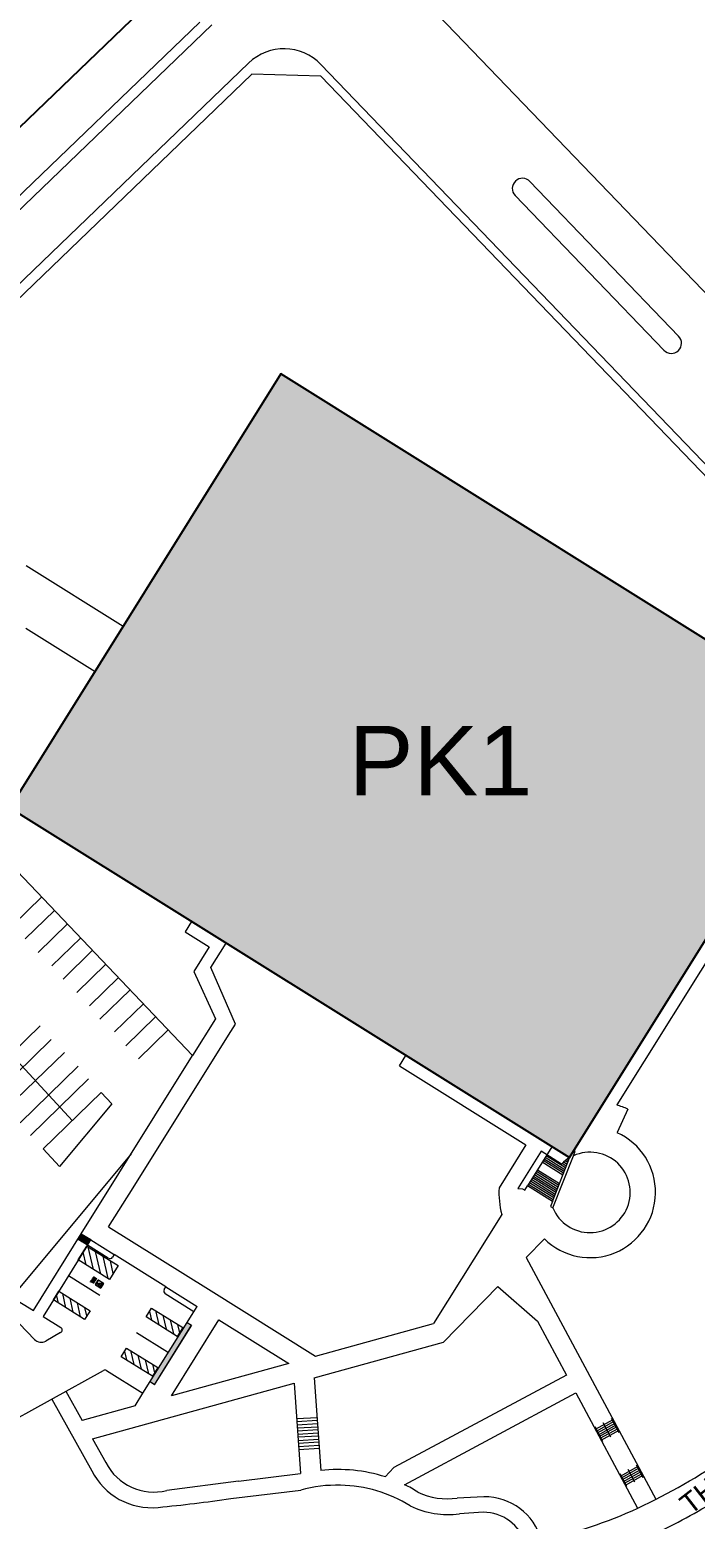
# Model space of a CAD drawing. Header units: feet. Extents: x 6763715 to 6770513, y 1886699 to 1891873.
# Drawn here: x 6765468 to 6765794, y 1890553 to 1891281 of the extents above; entities that cross this region are included whole.
import ezdxf

# ---------------------------------------------------------------- set-up
doc = ezdxf.new("R2010")
doc.units = ezdxf.units.FT
doc.header["$LTSCALE"] = 48
doc.header["$MEASUREMENT"] = 0
doc.linetypes.add('PHANTOM2', pattern=[1.25, 0.625, -0.125, 0.125, -0.125, 0.125, -0.125])
for name, color, linetype in [("20' SETBACK_FENCELINE", 252, 'Continuous'), ('C-BLDG', 7, 'Continuous'), ('C-ROAD-IDEN', 7, 'Continuous')]:
    doc.layers.add(name, color=color, linetype=linetype)
for name, color, linetype, lineweight in [('C-BLDG-HTCH', 253, 'Continuous', 0), ('C-BLDG-IDEN', 7, 'Continuous', 50), ('C-PKNG-STRP', 3, 'Continuous', 0), ('C-PROP', 7, 'PHANTOM2', 0), ('C-ROAD', 5, 'Continuous', 0), ('L-SITE-WALK', 6, 'Continuous', 0), ('L-SITE-WALL', 32, 'Continuous', 0)]:
    doc.layers.add(name, color=color, linetype=linetype, lineweight=lineweight)
doc.styles.add('Campus_Base_Map_NEW$0$STANDARD', font='arial.ttf', dxfattribs={"height": 3.8})
doc.styles.get("Standard").update_dxf_attribs({"font": 'arial.ttf'})
pattern_1 = [(0, (-9e-11, 0), (-1e-17, 0.27063293875), [0.15625, -0.3125]), (120, (-9e-11, 0), (-0.234375000058, -0.135316469375), [0.15625, -0.3125]), (60, (0.15625, 0), (-0.234375000058, 0.135316469375), [0.15625, -0.3125])]

msp = doc.modelspace()

# ---------------------------------------------------------------- hatches: boundary and pattern name
at = {"layer": 'C-BLDG-HTCH'}
msp.add_hatch(color=256, dxfattribs=at).paths.add_polyline_path([(6765864.47, 1890941.72), (6765590.98, 1891112.62), (6765458.5, 1890900.61), (6765731.99, 1890729.71)])
h = msp.add_hatch(dxfattribs=at)
h.set_pattern_fill('HEX', color=256, scale=1.25, style=0)
h.set_pattern_definition(pattern_1)
h.paths.add_polyline_path([(6765493.38, 1890692.4), (6765491.79, 1890689.86), (6765496.45, 1890686.94), (6765498.04, 1890689.49)])
at = {"layer": 'L-SITE-WALK'}
h = msp.add_hatch(dxfattribs=at)
h.set_pattern_fill('HEX', color=256, scale=1.25, style=0)
h.set_pattern_definition(pattern_1)
h.paths.add_polyline_path([(6765543.02, 1890641.01), (6765543.02, 1890645.71), (6765527.01, 1890620.09), (6765529.13, 1890618.77)])
h.paths.add_polyline_path([(6765547.34, 1890647.92), (6765545.22, 1890649.24), (6765543.02, 1890645.71), (6765543.02, 1890641.01)])

# ---------------------------------------------------------------- linework, layer by layer
at = {"layer": "20' SETBACK_FENCELINE"}
msp.add_lwpolyline([(6764934.77, 1891314.95), (6765279.79, 1891440.44), (6765423.07, 1891440.44), (6765530.38, 1891297.73), (6765215.13, 1890994.7), (6765061.96, 1891144.52), (6765012.78, 1891144.52), (6764983.47, 1891175.7), (6764934.77, 1891314.95)], dxfattribs=at)
at = {"layer": 'C-BLDG', "const_width": 0.75, "elevation": 0}
msp.add_lwpolyline([(6765864.47, 1890941.72), (6765590.98, 1891112.62), (6765458.5, 1890900.61), (6765731.99, 1890729.71)], close=True, dxfattribs=at)
at = {"layer": 'C-BLDG', "elevation": 0}
msp.add_lwpolyline([(6765864.47, 1890941.72), (6765590.98, 1891112.62), (6765458.5, 1890900.61), (6765731.99, 1890729.71)], close=True, dxfattribs=at)
at = {"layer": 'C-BLDG-HTCH'}
for p, q in [((6765496.45, 1890686.94, 0), (6765491.79, 1890689.86, 0)), ((6765498.04, 1890689.49, 0), (6765493.38, 1890692.4, 0))]:
    msp.add_line(p, q, dxfattribs=at)
at = {"layer": 'C-PKNG-STRP'}
for p, q in [((6765459.91, 1890843.23, 0), (6765474.16, 1890857.08, 0)), ((6765466.03, 1890836.55, 0), (6765480.4, 1890850.51, 0)), ((6765472.41, 1890829.98, 0), (6765486.71, 1890843.88, 0)), ((6765479.03, 1890823.42, 0), (6765493.13, 1890837.12, 0)), ((6765484.5, 1890816.98, 0), (6765498.94, 1890831.01, 0)), ((6765491.27, 1890810.42, 0), (6765505.43, 1890824.18, 0)), ((6765497.49, 1890803.95, 0), (6765511.62, 1890817.67, 0)), ((6765502.56, 1890797.45, 0), (6765517.26, 1890811.73, 0)), ((6765509.63, 1890791.15, 0), (6765523.77, 1890804.88, 0)), ((6765444.87, 1890766.5, 0), (6765473.32, 1890794.1, 0)), ((6765515.15, 1890784.36, 0), (6765529.77, 1890798.56, 0)), ((6765521.32, 1890777.94, 0), (6765535.91, 1890792.11, 0)), ((6765489.09, 1890747.74, 0), (6765450.15, 1890789.82, 0)), ((6765450.29, 1890759.86, 0), (6765478.74, 1890787.46, 0)), ((6765456.71, 1890753.49, 0), (6765485.16, 1890781.1, 0)), ((6765463.49, 1890746.78, 0), (6765491.94, 1890774.38, 0)), ((6765468.54, 1890740.59, 0), (6765497, 1890768.19, 0)), ((6765474.72, 1890734.02, 0), (6765503.17, 1890761.62, 0)), ((6765508.29, 1890756.03, 0), (6765482.71, 1890725.33, 0)), ((6765503.17, 1890761.62, 0), (6765508.29, 1890756.03, 0)), ((6765482.71, 1890725.33, 0), (6765474.72, 1890734.02, 0)), ((6765459.39, 1890661.42, 0), (6765517.9, 1890731.64, 0)), ((6765491.95, 1890679.73, 0), (6765496.19, 1890686.52, 0)), ((6765495.78, 1890677.34, 0), (6765494.34, 1890683.56, 0)), ((6765496.19, 1890686.52, 0), (6765511.45, 1890676.98, 0)), ((6765499.38, 1890675.09, 0), (6765496.83, 1890686.12, 0)), ((6765502.97, 1890672.84, 0), (6765500.43, 1890683.87, 0)), ((6765507.21, 1890670.19, 0), (6765491.95, 1890679.73, 0)), ((6765506.57, 1890670.6, 0), (6765504.03, 1890681.62, 0)), ((6765511.45, 1890676.98, 0), (6765507.21, 1890670.19, 0)), ((6765509.06, 1890673.15, 0), (6765507.63, 1890679.37, 0)), ((6765487.18, 1890672.1, 0), (6765502.45, 1890662.56, 0)), ((6765497.79, 1890668.98, 0), (6765497.88, 1890669.12, 0)), ((6765499.55, 1890668.33, 0), (6765497.79, 1890668.98, 0)), ((6765497.88, 1890669.12, 0), (6765499.3, 1890668.58, 0)), ((6765498.21, 1890669.64, 0), (6765498.3, 1890669.78, 0)), ((6765499.3, 1890668.58, 0), (6765498.21, 1890669.64, 0)), ((6765498.3, 1890669.78, 0), (6765499.63, 1890668.46, 0)), ((6765498.64, 1890670.33, 0), (6765498.56, 1890670.2, 0)), ((6765498.56, 1890670.2, 0), (6765499.9, 1890668.89, 0)), ((6765500.4, 1890669.7, 0), (6765498.64, 1890670.33, 0)), ((6765498.88, 1890670.09, 0), (6765499.42, 1890669.57, 0)), ((6765499.58, 1890669.83, 0), (6765498.88, 1890670.09, 0)), ((6765498.93, 1890670.8, 0), (6765499.02, 1890670.94, 0)), ((6765500.49, 1890669.83, 0), (6765498.93, 1890670.8, 0)), ((6765499.02, 1890670.94, 0), (6765500.49, 1890670.66, 0)), ((6765499.31, 1890671.4, 0), (6765499.4, 1890671.54, 0)), ((6765500.49, 1890670.66, 0), (6765499.31, 1890671.4, 0)), ((6765500.86, 1890670.43, 0), (6765499.39, 1890670.7, 0)), ((6765499.39, 1890670.7, 0), (6765500.57, 1890669.97, 0)), ((6765499.4, 1890671.54, 0), (6765500.95, 1890670.57, 0)), ((6765499.42, 1890669.57, 0), (6765499.58, 1890669.83, 0)), ((6765499.63, 1890668.46, 0), (6765499.55, 1890668.33, 0)), ((6765499.58, 1890669.42, 0), (6765499.79, 1890669.75, 0)), ((6765499.99, 1890669.03, 0), (6765499.58, 1890669.42, 0)), ((6765499.79, 1890669.75, 0), (6765500.32, 1890669.56, 0)), ((6765499.9, 1890668.89, 0), (6765499.99, 1890669.03, 0)), ((6765500.32, 1890669.56, 0), (6765500.4, 1890669.7, 0)), ((6765500.35, 1890667.7, 0), (6765501.68, 1890669.82, 0)), ((6765500.46, 1890667.64, 0), (6765501.78, 1890669.76, 0)), ((6765500.57, 1890669.97, 0), (6765500.49, 1890669.83, 0)), ((6765500.95, 1890670.57, 0), (6765500.86, 1890670.43, 0)), ((6765501.27, 1890667.99, 0), (6765502.17, 1890667.45, 0)), ((6765501.84, 1890667.84, 0), (6765501.44, 1890668.08, 0)), ((6765502.16, 1890668.35, 0), (6765501.84, 1890667.84, 0)), ((6765501.95, 1890669.8, 0), (6765504.07, 1890668.47, 0)), ((6765501.98, 1890667.75, 0), (6765502.3, 1890668.26, 0)), ((6765502.02, 1890669.9, 0), (6765504.14, 1890668.58, 0)), ((6765502.55, 1890668.36, 0), (6765502.11, 1890667.67, 0)), ((6765502.3, 1890668.26, 0), (6765502.16, 1890668.35, 0)), ((6765502.17, 1890667.45, 0), (6765502.64, 1890668.19, 0)), ((6765503.31, 1890668.26, 0), (6765502.55, 1890668.36, 0)), ((6765502.64, 1890668.19, 0), (6765503.45, 1890668.09, 0)), ((6765504.11, 1890668.3, 0), (6765502.79, 1890666.18, 0)), ((6765502.86, 1890668.06, 0), (6765503.18, 1890668.02, 0)), ((6765504.22, 1890668.23, 0), (6765502.9, 1890666.11, 0)), ((6765503.36, 1890668.56, 0), (6765503.31, 1890668.26, 0)), ((6765503.51, 1890668.54, 0), (6765503.36, 1890668.56, 0)), ((6765503.45, 1890668.09, 0), (6765503.51, 1890668.54, 0)), ((6765479.76, 1890660.23, 0), (6765482.41, 1890664.47, 0)), ((6765482.32, 1890658.63, 0), (6765481.36, 1890662.78, 0)), ((6765482.41, 1890664.47, 0), (6765497.68, 1890654.93, 0)), ((6765485.92, 1890656.38, 0), (6765484.33, 1890663.27, 0)), ((6765489.51, 1890654.13, 0), (6765487.92, 1890661.02, 0)), ((6765502.55, 1890666.03, 0), (6765500.43, 1890667.36, 0)), ((6765502.62, 1890666.14, 0), (6765500.5, 1890667.46, 0)), ((6765501.66, 1890667.64, 0), (6765501.88, 1890667.51, 0)), ((6765502.11, 1890667.67, 0), (6765501.98, 1890667.75, 0)), ((6765495.03, 1890650.69, 0), (6765479.76, 1890660.23, 0)), ((6765493.11, 1890651.89, 0), (6765491.52, 1890658.78, 0)), ((6765497.68, 1890654.93, 0), (6765495.03, 1890650.69, 0)), ((6765496.08, 1890652.37, 0), (6765495.12, 1890656.53, 0)), ((6765525.1, 1890651.94, 0), (6765527.75, 1890656.18, 0)), ((6765526.7, 1890654.5, 0), (6765527.66, 1890650.35, 0)), ((6765527.75, 1890656.18, 0), (6765543.01, 1890646.65, 0)), ((6765529.66, 1890654.99, 0), (6765531.25, 1890648.1, 0)), ((6765540.36, 1890642.4, 0), (6765525.1, 1890651.94, 0)), ((6765547.34, 1890647.92, 0), (6765530.98, 1890621.74, 0)), ((6765533.26, 1890652.74, 0), (6765534.85, 1890645.85, 0)), ((6765536.86, 1890650.49, 0), (6765538.45, 1890643.6, 0)), ((6765543.01, 1890646.65, 0), (6765540.36, 1890642.4, 0)), ((6765540.46, 1890648.24, 0), (6765541.42, 1890644.09, 0)), ((6765520.33, 1890644.31, 0), (6765535.6, 1890634.77, 0)), ((6765512.91, 1890632.44, 0), (6765515.56, 1890636.68, 0)), ((6765528.18, 1890622.9, 0), (6765512.91, 1890632.44, 0)), ((6765514.51, 1890635, 0), (6765515.47, 1890630.84, 0)), ((6765515.56, 1890636.68, 0), (6765530.83, 1890627.14, 0)), ((6765517.48, 1890635.48, 0), (6765519.07, 1890628.59, 0)), ((6765521.07, 1890633.23, 0), (6765522.66, 1890626.34, 0)), ((6765524.67, 1890630.99, 0), (6765526.26, 1890624.1, 0)), ((6765530.83, 1890627.14, 0), (6765528.18, 1890622.9, 0)), ((6765528.27, 1890628.74, 0), (6765529.23, 1890624.58, 0))]:
    msp.add_line(p, q, dxfattribs=at)
for centre, radius, start, end in [((6765501.26, 1890668.21, 0), 0.221, 324.4038, 273.84526), ((6765502.48, 1890667.58, 0), 0.827, 175.63446, 32.13259), ((6765501.89, 1890669.69, 0), 0.25, 58, 148), ((6765501.89, 1890669.69, 0), 0.125, 58, 148), ((6765502.48, 1890667.58, 0), 0.612, 186.17105, 52.60427), ((6765504.01, 1890668.37, 0), 0.125, 328, 58), ((6765504.01, 1890668.37, 0), 0.25, 328, 58), ((6765500.56, 1890667.57, 0), 0.25, 148, 238), ((6765500.56, 1890667.57, 0), 0.125, 148, 238), ((6765502.68, 1890666.25, 0), 0.25, 238, 328), ((6765502.68, 1890666.25, 0), 0.125, 238, 328)]:
    msp.add_arc(centre, radius, start, end, dxfattribs=at)
at = {"layer": 'C-PROP', "ltscale": 0.02, "const_width": 6, "elevation": -178.8}
msp.add_lwpolyline([(6769012.67, 1888295.37, 0.136105), (6767938.83, 1887977.76, -0.282387), (6765535.01, 1887963.21), (6765125.2, 1887960.53), (6765008.26, 1888061.18), (6763829.05, 1890965.33), (6763828.78, 1890985.96), (6763983.43, 1891051.43), (6764153.83, 1890819.55), (6764199.85, 1890842), (6764151.8, 1891122.84, -0.016472), (6764351.86, 1891197.56, -0.000343), (6765614.04, 1891619.04, -0.151573), (6766084.72, 1891639.02, -0.00004), (6767109.8, 1891365.37), (6767424.22, 1891242.17)], format="xyb", dxfattribs=at)
at = {"layer": 'C-ROAD', "lineweight": 0}
for p, q in [((6765853.13, 1891095.35, 0), (6765599.67, 1891358.83, 0)), ((6765557.18, 1891283.27), (6765160.18, 1890901.35)), ((6765575.21, 1891264.53), (6765410.09, 1891105.69)), ((6765811.33, 1891055.14, 0), (6765610.56, 1891263.85, 0)), ((6765785.41, 1891131.13), (6765712.71, 1891206.7)), ((6765778.2, 1891124.2), (6765705.5, 1891199.77)), ((6765487.71, 1890842.82, 0), (6765418.5, 1890915.16, 0)), ((6765547.84, 1890779.55, 0), (6765487.71, 1890842.82, 0)), ((6765493.43, 1890692.47, 0), (6765547.85, 1890779.57, 0)), ((6765470.07, 1890655.09, 0), (6765493.43, 1890692.47, 0)), ((6765496.45, 1890686.94, 0), (6765474.73, 1890652.17, 0)), ((6765506.63, 1890680.58, 0), (6765496.45, 1890686.94, 0)), ((6765509.49, 1890682.33, 0), (6765508.7, 1890681.06, 0)), ((6765534.8, 1890666.52, 0), (6765509.49, 1890682.33, 0)), ((6765460.01, 1890661.21, 0), (6765470.07, 1890655.09, 0)), ((6765534, 1890665.25, 0), (6765534.8, 1890666.52, 0)), ((6765548.47, 1890654.44, 0), (6765534.48, 1890663.18, 0)), ((6765470.56, 1890640.88, 0), (6765455.9, 1890656.21, 0)), ((6765523.57, 1890614.58, 0), (6765548.47, 1890654.44, 0)), ((6765474.73, 1890652.17, 0), (6765483.36, 1890646.78, 0)), ((6765483.3, 1890644.2, 0), (6765476.03, 1890640.08, 0)), ((6765431.45, 1890585.34), (6765504.2, 1890625.75, 0)), ((6765505.74, 1890625.72, 0), (6765523.57, 1890614.58, 0))]:
    msp.add_line(p, q, dxfattribs=at)
at = {"layer": 'C-ROAD', "lineweight": 0, "ltscale": 0.5}
for p, q in [((6765466.52, 1891019.04), (6765513.95, 1890989.35)), ((6765466.36, 1890988.47), (6765500.17, 1890967.3))]:
    msp.add_line(p, q, dxfattribs=at)
at = {"layer": 'C-ROAD', "lineweight": 0, "extrusion": (-3.75187e-08, 3.90009e-08, 1)}
msp.add_arc((6765592.54, 1891246.51, -0.18), 25, 43.8903, 133.8903, dxfattribs=at)
msp.add_arc((6765592.54, 1891246.51, -0.18), 25, 43.8903, 133.8903, dxfattribs=at)
at = {"layer": 'C-ROAD', "lineweight": 0}
for centre, radius, start, end in [((6765709.1, 1891203.24), 5, 43.8903, 223.8903), ((6765709.1, 1891203.24), 5, 43.8903, 223.8903), ((6765781.8, 1891127.67), 5, 223.8903, 43.8903), ((6765781.8, 1891127.67), 5, 223.8903, 43.8903), ((6765507.43, 1890681.85, 0), 1.5, 238, 328), ((6765535.27, 1890664.45, 0), 1.5, 148, 238), ((6765482.56, 1890645.51, 0), 1.5, 299.55545, 58), ((6765473.81, 1890643.99, 0), 4.5, 223.72362, 299.55545), ((6765504.94, 1890624.45, 0), 1.5, 58, 119.55545), ((6765636.27, 1890835.01), 305.23, 295.0425, 304.55013), ((6765643.41, 1890823.52), 306.6, 295.46874, 302.09077), ((6765678.01, 1890746.32), 207.2, 281.20644, 294.96909)]:
    msp.add_arc(centre, radius, start, end, dxfattribs=at)
at = {"layer": 'L-SITE-WALK', "lineweight": 0}
for p, q in [((6765551.31, 1891284.56), (6765158.88, 1890907.04)), ((6765576.73, 1891259.06), (6765415.74, 1891104.18)), ((6765610.56, 1891258.07), (6765576.73, 1891259.06)), ((6765808.45, 1891052.36, 0), (6765610.56, 1891258.07, 0)), ((6765547.33, 1890845.1, 0), (6765544.15, 1890840.01, 0)), ((6765810.21, 1890843.56, 0), (6765755.14, 1890755.44, 0)), ((6765544.15, 1890840.01, 0), (6765555.88, 1890832.68, 0)), ((6765555.88, 1890832.68, 0), (6765548.42, 1890820.74, 0)), ((6765556.68, 1890822.64, 0), (6765564.15, 1890834.59, 0)), ((6765568.75, 1890794.98, 0), (6765556.68, 1890822.64, 0)), ((6765548.42, 1890820.74, 0), (6765559.04, 1890797.47, 0)), ((6765559.04, 1890797.47, 0), (6765547.84, 1890779.55, 0)), ((6765565.34, 1890789.63, 0), (6765568.75, 1890794.98, 0)), ((6765518.7, 1890715, 0), (6765565.34, 1890789.63, 0)), ((6765648.88, 1890774.57, 0), (6765652.06, 1890779.66, 0)), ((6765648.88, 1890774.57, 0), (6765710.69, 1890735.95, 0)), ((6765760.55, 1890753.4, 0), (6765755.34, 1890741.92, 0)), ((6765710.69, 1890735.95, 0), (6765697.62, 1890715.04, 0)), ((6765728.78, 1890721.2, 0), (6765718.76, 1890727.47, 0)), ((6765729.13, 1890722.07, 0), (6765719.24, 1890728.25, 0)), ((6765729.47, 1890722.93, 0), (6765719.73, 1890729.02, 0)), ((6765729.81, 1890723.8, 0), (6765720.21, 1890729.8, 0)), ((6765730.16, 1890724.67, 0), (6765720.7, 1890730.58, 0)), ((6765730.5, 1890725.53, 0), (6765728.43, 1890726.83, 0)), ((6765730.84, 1890726.4, 0), (6765729.13, 1890727.47, 0)), ((6765731.19, 1890727.27, 0), (6765729.86, 1890728.1, 0)), ((6765731.53, 1890728.13, 0), (6765730.62, 1890728.7, 0)), ((6765731.87, 1890729, 0), (6765731.4, 1890729.29, 0)), ((6765725.04, 1890711.75, 0), (6765713.46, 1890718.99, 0)), ((6765725.38, 1890712.62, 0), (6765713.94, 1890719.77, 0)), ((6765725.73, 1890713.48, 0), (6765714.43, 1890720.54, 0)), ((6765726.07, 1890714.35, 0), (6765714.91, 1890721.32, 0)), ((6765726.41, 1890715.22, 0), (6765715.4, 1890722.1, 0)), ((6765726.76, 1890716.08, 0), (6765715.88, 1890722.87, 0)), ((6765727.1, 1890716.95, 0), (6765716.37, 1890723.65, 0)), ((6765506.78, 1890695.92, 0), (6765518.7, 1890715, 0)), ((6765723.67, 1890708.28, 0), (6765711.51, 1890715.88, 0)), ((6765724.01, 1890709.15, 0), (6765712, 1890716.66, 0)), ((6765724.35, 1890710.02, 0), (6765712.48, 1890717.43, 0)), ((6765724.7, 1890710.88, 0), (6765712.97, 1890718.21, 0)), ((6765698.9, 1890701.99, 0), (6765665.56, 1890648.62, 0)), ((6765506.78, 1890695.92, 0), (6765555.54, 1890665.45, 0)), ((6765710.95, 1890680.97, 0), (6765719.77, 1890689.97, 0)), ((6765496.45, 1890686.94, 0), (6765498.04, 1890689.49, 0)), ((6765498.04, 1890689.49, 0), (6765509.49, 1890682.33, 0)), ((6765534.8, 1890666.52, 0), (6765550.06, 1890656.98, 0)), ((6765555.54, 1890665.45, 0), (6765607.92, 1890632.72, 0)), ((6765670.45, 1890639.6, 0), (6765697.05, 1890666.77, 0)), ((6765548.47, 1890654.44, 0), (6765550.06, 1890656.98, 0)), ((6765529.13, 1890618.77, 0), (6765547.34, 1890647.92, 0)), ((6765537.49, 1890613.29, 0), (6765560.7, 1890650.43, 0)), ((6765545.22, 1890649.24, 0), (6765547.34, 1890647.92, 0)), ((6765560.7, 1890650.43, 0), (6765594.83, 1890629.11, 0)), ((6765607.92, 1890632.72, 0), (6765665.56, 1890648.62, 0)), ((6765607.32, 1890622.18, 0), (6765670.45, 1890639.6, 0)), ((6765594.83, 1890629.11, 0), (6765537.49, 1890613.29, 0)), ((6765498.97, 1890592.29, 0), (6765597.49, 1890619.47, 0)), ((6765529.13, 1890618.77, 0), (6765527.01, 1890620.09, 0)), ((6765597.49, 1890619.47, 0), (6765600.58, 1890575.37, 0)), ((6765607.32, 1890622.18, 0), (6765610.5, 1890576.77, 0)), ((6765478.94, 1890611.72, 0), (6765498.51, 1890576.7, 0)), ((6765485.85, 1890615.56, 0), (6765493.91, 1890601.26, 0)), ((6765519.69, 1890608.38, 0), (6765523.57, 1890614.58, 0)), ((6765519.69, 1890608.38, 0), (6765493.91, 1890601.26, 0)), ((6765598.7, 1890602.2, 0), (6765608.68, 1890602.81, 0)), ((6765608.79, 1890601.3, 0), (6765598.8, 1890600.68, 0)), ((6765598.91, 1890599.16, 0), (6765608.89, 1890599.78, 0)), ((6765599.02, 1890597.64, 0), (6765609, 1890598.26, 0)), ((6765609.1, 1890596.74, 0), (6765599.12, 1890596.12, 0)), ((6765599.23, 1890594.61, 0), (6765609.21, 1890595.22, 0)), ((6765498.97, 1890592.29, 0), (6765505.49, 1890580.74, 0)), ((6765609.32, 1890593.7, 0), (6765599.34, 1890593.09, 0)), ((6765599.44, 1890591.57, 0), (6765609.42, 1890592.19, 0)), ((6765609.53, 1890590.67, 0), (6765599.55, 1890590.05, 0)), ((6765599.65, 1890588.53, 0), (6765609.64, 1890589.15, 0)), ((6765609.74, 1890587.63, 0), (6765599.76, 1890587.02, 0)), ((6765570.24, 1890571.57, 0), (6765600.58, 1890575.37, 0)), ((6765570.24, 1890571.57, 0), (6765535.19, 1890567.13, 0)), ((6765566.46, 1890563.13, 0), (6765600.7, 1890567.3, 0)), ((6765690.24, 1890564.01, 0), (6765677.15, 1890563.37, 0)), ((6765689.92, 1890556.43, 0), (6765678.23, 1890555.73, 0))]:
    msp.add_line(p, q, dxfattribs=at)
at = {"layer": 'L-SITE-WALK', "lineweight": 0, "elevation": 0}
for points in [[(6765710.95, 1890680.97), (6765774.33, 1890562.8)], [(6765697.05, 1890666.77), (6765716.38, 1890649.74), (6765730.53, 1890623.47), (6765646.18, 1890578.3), (6765642.03, 1890573.72)]]:
    msp.add_lwpolyline(points, dxfattribs=at)
at = {"layer": 'L-SITE-WALK', "lineweight": 0}
for points in [[(6765651.45, 1890569.91), (6765735.2, 1890614.72), (6765765.32, 1890558.41)], [(6765748.38, 1890591.03), (6765744.62, 1890598.11)], [(6765744.7, 1890596.97), (6765753.42, 1890601.79)], [(6765745.18, 1890596.09), (6765753.9, 1890600.91)], [(6765745.67, 1890595.22), (6765754.39, 1890600.04)], [(6765746.15, 1890594.34), (6765754.87, 1890599.16)], [(6765746.63, 1890593.47), (6765755.35, 1890598.29)], [(6765747.12, 1890592.59), (6765755.84, 1890597.41)], [(6765747.6, 1890591.72), (6765756.32, 1890596.53)], [(6765752.29, 1890593.1), (6765748.54, 1890600.18)], [(6765756.27, 1890595.22), (6765752.52, 1890602.3)], [(6765760.15, 1890569.09), (6765756.87, 1890575.28)], [(6765756.95, 1890574.14), (6765765.67, 1890578.96)], [(6765757.43, 1890573.26), (6765766.15, 1890578.08)], [(6765757.91, 1890572.39), (6765766.63, 1890577.2)], [(6765758.4, 1890571.51), (6765767.12, 1890576.33)], [(6765758.88, 1890570.64), (6765767.6, 1890575.45)], [(6765759.36, 1890569.76), (6765768.09, 1890574.58)], [(6765764.06, 1890571.19), (6765760.78, 1890577.35)], [(6765768.04, 1890573.3), (6765764.77, 1890579.47)]]:
    msp.add_lwpolyline(points, dxfattribs=at)
for centre, radius, start, end in [((6765742.14, 1890712.81, 0), 44.57, 65.60205, 73.03026), ((6765742.14, 1890712.81, 0), 31.96, 225.60205, 65.60205), ((6765742.05, 1890712.72, 0), 19.66, 202.46392, 114.29518), ((6765742.14, 1890712.81, 0), 44.57, 177.13809, 194.05619), ((6765528.7, 1890592.18, 0), 25.88, 206.24891, 284.51182), ((6765527.85, 1890591.58, 0), 32.9, 206.89784, 275.50326), ((6765619.3, 1890503.93, 0), 73.39, 71.95431, 96.88548), ((6765617.9, 1890505.4, 0), 64.25, 88.0301, 105.52853), ((6765619.28, 1890503.92, 0), 65.69, 57.88886, 89.28275), ((6765619.3, 1890503.93, 0), 73.39, 58.21757, 64.01467), ((6765672.4, 1890596.35, 0), 33.33, 244.30549, 278.19254), ((6765461.07, 1891284.74, 0), 729.27, 275.50326, 278.30918), ((6765672.39, 1890596.34, 0), 41.03, 243.68821, 278.19254), ((6765690.7, 1890535.39, 0), 28.62, 15.55502, 90.91959), ((6765689.8, 1890534.52, 0), 21.91, 17.6719, 89.68872)]:
    msp.add_arc(centre, radius, start, end, dxfattribs=at)
at = {"layer": 'L-SITE-WALL'}
for p, q in [((6765723.48, 1890735.03, 0), (6765711.51, 1890715.88, 0)), ((6765718.18, 1890732.84, 0), (6765706.77, 1890714.58, 0)), ((6765718.18, 1890732.84, 0), (6765706.77, 1890714.58, 0)), ((6765728.18, 1890726.59, 0), (6765718.18, 1890732.84, 0)), ((6765723.67, 1890708.28, 0), (6765732.44, 1890730.43, 0)), ((6765723.88, 1890705.2, 0), (6765733.96, 1890730.63, 0)), ((6765733.96, 1890730.63, 0), (6765734.84, 1890732.86, 0)), ((6765734.84, 1890732.86, 0), (6765734.13, 1890733.14, 0)), ((6765706.77, 1890714.58, 0), (6765709.06, 1890714.46, 0)), ((6765706.77, 1890714.58, 0), (6765709.06, 1890714.46, 0)), ((6765709.06, 1890714.46, 0), (6765710.19, 1890713.76, 0)), ((6765710.19, 1890713.76, 0), (6765711.51, 1890715.88, 0)), ((6765723.67, 1890708.28, 0), (6765722.73, 1890705.92, 0)), ((6765722.73, 1890705.92, 0), (6765723.88, 1890705.2, 0))]:
    msp.add_line(p, q, dxfattribs=at)
msp.add_arc((6765748.64, 1890705.51, 0), 29.38, 124.51882, 134.13787, dxfattribs=at)

# ---------------------------------------------------------------- texts
at = {"layer": 'C-BLDG-IDEN', "insert": (6765624.1, 1890940.68), "char_height": 34, "width": 2422.9802, "attachment_point": 1, "rotation": 360, "style": 'Campus_Base_Map_NEW$0$STANDARD'}
msp.add_mtext('PK1', dxfattribs=at)
at = {"layer": 'C-ROAD-IDEN'}
msp.add_text('THERMO DRIVE', height=10, rotation=38, dxfattribs=at).set_placement((6765791.02, 1890554.79))

doc.saveas('drawing.dxf')
